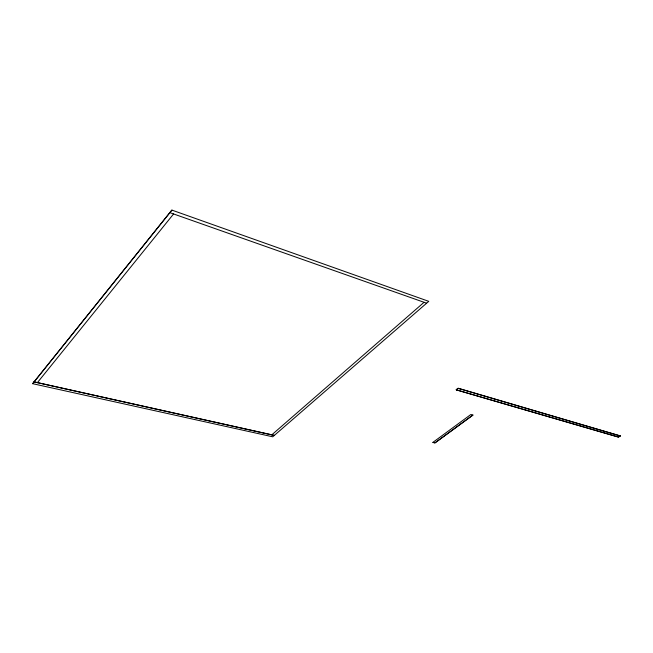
<?xml version="1.0" encoding="UTF-8"?>
<svg xmlns="http://www.w3.org/2000/svg" width="653" height="653" viewBox="0 0 653 653"><rect width="100%" height="100%" fill="white"/><g stroke="black" fill="none" stroke-linecap="round" stroke-linejoin="round"><path stroke-width="0.98" d="M37.409 382.625L173.592 213.955M32.65 383.678L171.894 210.095L428.768 301.343L272.717 436.8L32.65 383.678L171.894 210.095M424.017 302.331L271.844 434.8M456.227 389.678L458.137 388.217L620.35 435.943L618.448 437.143L456.267 389.841L618.399 437.004L620.301 435.796M456.267 389.841L458.177 388.372L620.35 435.943M432.923 442.359L470.878 414.492L472.935 415.063L434.971 442.856L432.939 442.408L434.98 442.905L472.935 415.063M169.902 212.658L426.572 303.18M34.046 381.874L274.325 435.404L34.046 381.874"/></g></svg>
